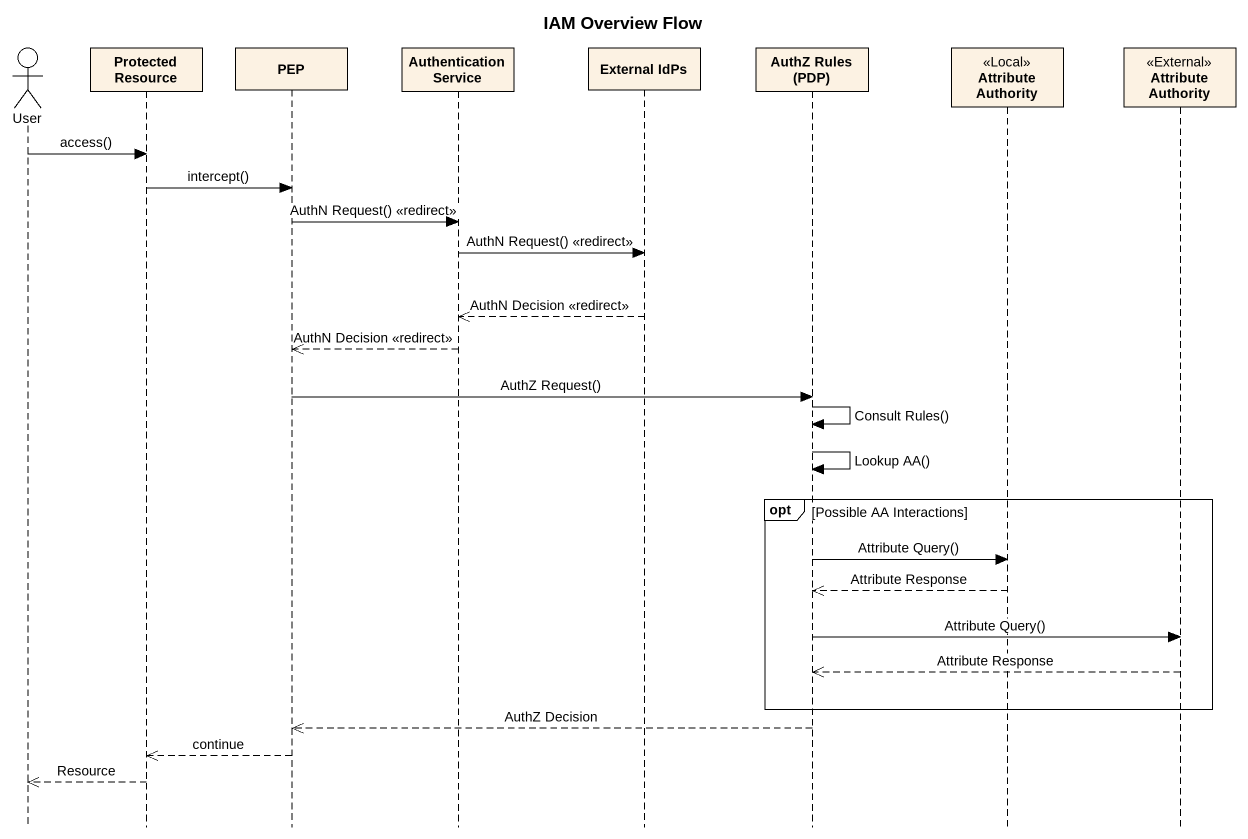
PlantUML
@startuml
title IAM Overview Flow
hide footbox
actor User
participant "Protected Resource" as Protected_Resource
participant PEP
participant "Authentication Service" as Authentication_Service
participant "External IdPs" as External_IdPs
participant "AuthZ Rules (PDP)" as AuthZ_Rules_PDP
participant "Attribute Authority" as Attribute_Authority <<Local>>
participant "Attribute Authority" as Attribute_Authority_2 <<External>>

User -> Protected_Resource : access()
Protected_Resource -> PEP : intercept()
PEP -> Authentication_Service : AuthN Request() <<redirect>>
Authentication_Service -> External_IdPs : AuthN Request() <<redirect>>
External_IdPs -->> Authentication_Service : AuthN Decision <<redirect>>
Authentication_Service -->> PEP : AuthN Decision <<redirect>>
PEP -> AuthZ_Rules_PDP : AuthZ Request()
AuthZ_Rules_PDP -> AuthZ_Rules_PDP : Consult Rules()
AuthZ_Rules_PDP -> AuthZ_Rules_PDP : Lookup AA()
opt Possible AA Interactions
  AuthZ_Rules_PDP -> Attribute_Authority : Attribute Query()
  Attribute_Authority -->> AuthZ_Rules_PDP : Attribute Response
  AuthZ_Rules_PDP -> Attribute_Authority_2 : Attribute Query()
  Attribute_Authority_2 -->> AuthZ_Rules_PDP : Attribute Response
end
AuthZ_Rules_PDP -->> PEP : AuthZ Decision
PEP -->> Protected_Resource : continue
Protected_Resource -->> User : Resource
@enduml
